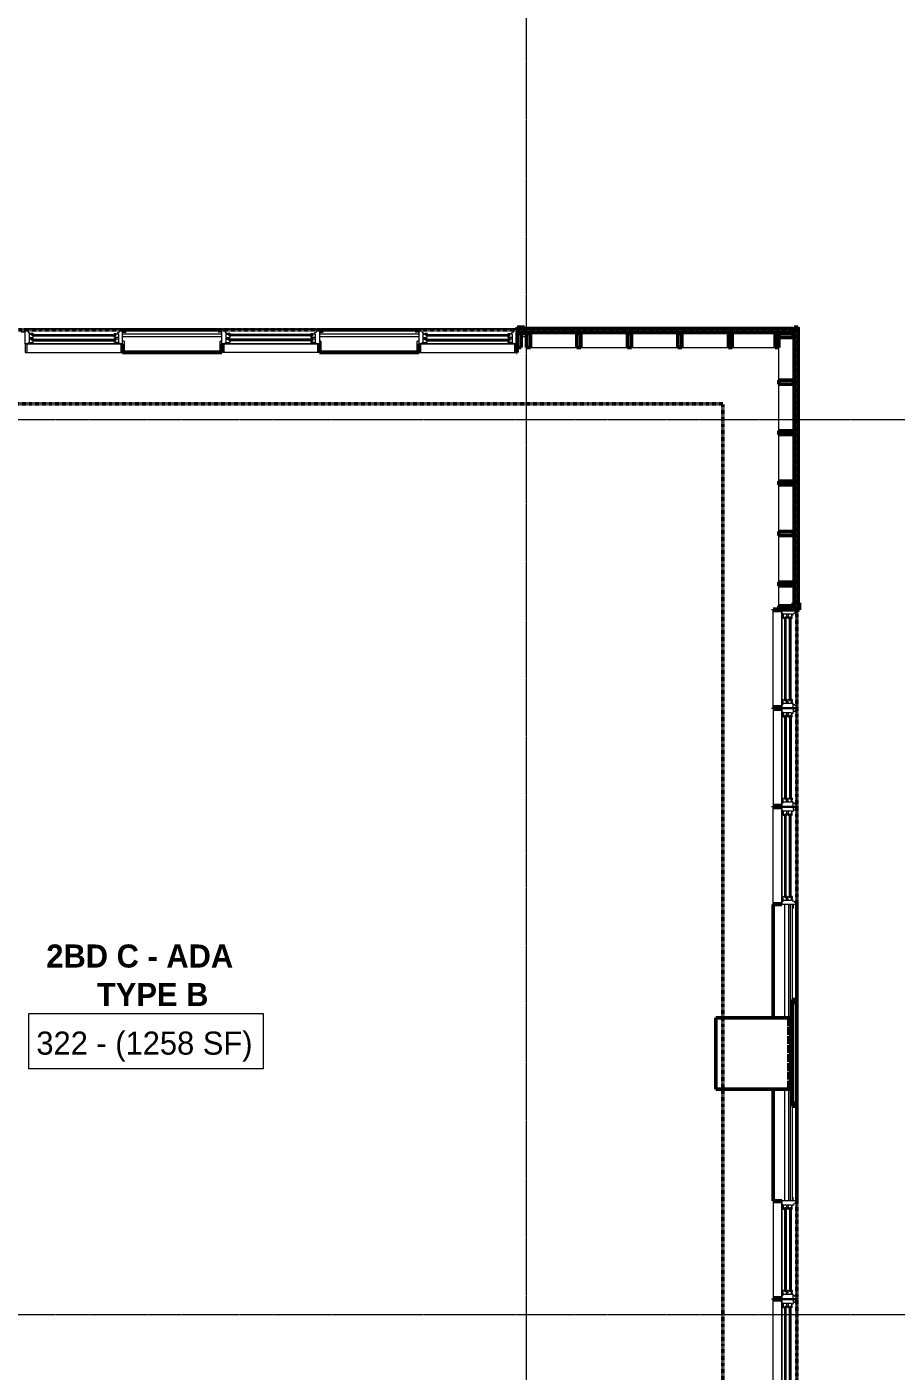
# Model space of a CAD drawing. Header units: inches. Extents: x -4235 to -464, y 9767 to 12463.
# Drawn here: x -2368 to -2029, y 10445 to 10969 of the extents above; entities that cross this region are included whole.
import ezdxf

# ---------------------------------------------------------------- set-up
doc = ezdxf.new("R2010")
doc.units = ezdxf.units.IN
doc.header["$MEASUREMENT"] = 0
doc.linetypes.add('Dash 1_16_', pattern=[0.125, 0.0625, -0.0625])
doc.linetypes.add('Grid Line 1_2_', pattern=[0.875, 0.5, -0.125, 0.125, -0.125])
for name, color, linetype, lineweight in [('A-AREA-IDEN', 2, 'Continuous', 9), ('A-FLOR-3', 192, 'Continuous', 9), ('A-GENM', 5, 'Continuous', 9), ('A-GENM-3', 5, 'Continuous', 50), ('A-GLAZ-1', 151, 'Continuous', 9), ('A-GLAZ-2', 151, 'Continuous', 20), ('A-GLAZ-3', 151, 'Continuous', 50), ('A-GLAZ-CWMG', 51, 'Continuous', 9), ('A-GLAZ-CWMG-1', 51, 'Continuous', 50), ('A-WALL', 113, 'Continuous', 13), ('A-WALL-4', 113, 'Continuous', 50), ('A-WALL-5', 113, 'Continuous', 9), ('C-PROP-LINE-1', 91, 'Dash 1_16_', 50), ('S-GRID-1', 1, 'Grid Line 1_2_', 9)]:
    doc.layers.add(name, color=color, linetype=linetype, lineweight=lineweight)
doc.styles.add('Century Gothic', font='ufonts.com_century-gothic.ttf', dxfattribs={"height": 9})
doc.styles.add('Century Gothic_B', font='GOTHICB.TTF', dxfattribs={"height": 9})

# ---------------------------------------------------------------- blocks, each defined once
blk = doc.blocks.new('Window-Double_Hung-Andersen-400_Series-Tilt_Wash - DOUBLE HUNG - COTTAGE - 3RD FLOOR-2889195-BACKGROUND - 3RD FLOOR')
at = {"layer": 'A-GLAZ-1'}
for p, q in [((-19.01, 4.12), (-18.95, 4.12)), ((-18.95, 2.62), (-19.01, 2.62)), ((-18.95, 4.62), (18.95, 4.62)), ((-18.95, 1.25), (-18.95, 4.62)), ((18.95, 1.25), (-18.95, 1.25)), ((-18.32, 1.25), (-18.32, 4.62)), ((-15.7, 0.12), (15.7, 0.12)), ((18.32, 1.25), (18.32, 4.62)), ((18.95, 4.62), (18.95, 1.25)), ((18.95, 4.12), (19.01, 4.12)), ((19.01, 2.62), (18.95, 2.62)), ((-16.29, 0), (-15.7, 0)), ((-16.29, -0.38), (-15.7, -0.38)), ((-16.29, -1.94), (-15.7, -1.94)), ((-16.29, -2.31), (-15.7, -2.31)), ((-15.82, -0.38), (-15.82, 0)), ((-15.82, -2.31), (-15.82, -1.94)), ((-15.7, 0), (15.7, 0)), ((-15.7, -0.38), (15.7, -0.38)), ((-15.7, -0.5), (15.7, -0.5)), ((-15.7, -1.81), (15.7, -1.81)), ((-15.7, -1.94), (15.7, -1.94)), ((-15.7, -2.31), (15.7, -2.31)), ((-15.7, -2.44), (15.7, -2.44)), ((16.29, 0), (15.7, 0)), ((16.29, -0.38), (15.7, -0.38)), ((16.29, -1.94), (15.7, -1.94)), ((16.29, -2.31), (15.7, -2.31)), ((15.82, -0.38), (15.82, 0)), ((15.82, -2.31), (15.82, -1.94))]:
    blk.add_line(p, q, dxfattribs=at)
at = {"layer": 'A-GLAZ-2'}
for p, q in [((-19.01, 1.25), (19.01, 1.25)), ((-19.01, -4.62), (-19.01, 1.25)), ((-17.67, 0.97), (-18, 1.25)), ((-17.67, 0.97), (-17.67, 0.75)), ((-17.67, 0.75), (-15.86, 0.75)), ((-17.42, -2.56), (-17.42, 0.75)), ((-16.29, -0.5), (-16.29, 0.12)), ((-15.7, 0.12), (-16.29, 0.12)), ((-15.86, 0.75), (-15.7, 0.12)), ((15.86, 0.75), (15.7, 0.12)), ((15.7, 0.12), (16.29, 0.12)), ((17.67, 0.75), (15.86, 0.75)), ((16.29, -0.5), (16.29, 0.12)), ((17.42, -2.56), (17.42, 0.75)), ((17.67, 0.97), (18, 1.25)), ((17.67, 0.97), (17.67, 0.75)), ((19.01, 1.25), (19.01, -4.62)), ((-19.01, -3.25), (-20.51, -3.25)), ((19.01, -4.62), (-19.01, -4.62)), ((-18.2, -3.81), (-17.92, -3.81)), ((-18.2, -4.62), (-18.2, -3.81)), ((-17.92, -3.81), (-17.61, -3)), ((-17.61, -3), (-17.14, -3)), ((-17.42, -0.62), (-16.57, -0.62)), ((-17.42, -1.19), (-15.86, -1.19)), ((-17.42, -2.56), (-16.57, -2.56)), ((-17.14, -3), (-17.14, -2.56)), ((-16.57, -0.5), (-16.57, -0.84)), ((-15.7, -0.5), (-16.57, -0.5)), ((-15.86, -0.84), (-16.57, -0.84)), ((-16.57, -2.44), (-16.57, -2.78)), ((-15.7, -2.44), (-16.57, -2.44)), ((-15.86, -2.78), (-16.57, -2.78)), ((-16.29, -2.44), (-16.29, -1.81)), ((-15.7, -1.81), (-16.29, -1.81)), ((-15.86, -0.84), (-15.7, -0.5)), ((-15.86, -1.19), (-15.7, -1.81)), ((-15.86, -2.78), (-15.7, -2.44)), ((15.86, -0.84), (15.7, -0.5)), ((15.7, -0.5), (16.57, -0.5)), ((15.86, -1.19), (15.7, -1.81)), ((15.7, -1.81), (16.29, -1.81)), ((15.86, -2.78), (15.7, -2.44)), ((15.7, -2.44), (16.57, -2.44)), ((15.86, -0.84), (16.57, -0.84)), ((17.42, -1.19), (15.86, -1.19)), ((15.86, -2.78), (16.57, -2.78)), ((16.29, -2.44), (16.29, -1.81)), ((16.57, -0.5), (16.57, -0.84)), ((17.42, -0.62), (16.57, -0.62)), ((16.57, -2.44), (16.57, -2.78)), ((17.42, -2.56), (16.57, -2.56)), ((17.14, -3), (17.14, -2.56)), ((17.61, -3), (17.14, -3)), ((17.92, -3.81), (17.61, -3)), ((18.2, -3.81), (17.92, -3.81)), ((18.2, -4.62), (18.2, -3.81)), ((19.01, -3.25), (20.51, -3.25))]:
    blk.add_line(p, q, dxfattribs=at)
blk = doc.blocks.new('Perforated Panel at Magic-Pak - hvac panel - 3rd floor-2817260-BACKGROUND - 3RD FLOOR')
at = {"layer": 'A-GLAZ-3'}
for p, q in [((-19.01, -4.56), (19.01, -4.56)), ((19.01, -4.63), (-19.01, -4.63))]:
    blk.add_line(p, q, dxfattribs=at)
blk = doc.blocks.new('Window-Double_Hung-Andersen-400_Series-Tilt_Wash - DOUBLE HUNG - COTTAGE - 3RD FLOOR-2888224-BACKGROUND - 3RD FLOOR')
at = {"layer": 'A-GLAZ-1'}
for p, q in [((-16.29, 2.5), (-15.7, 2.5)), ((-16.29, 2.12), (-15.7, 2.12)), ((-16.29, 0.56), (-15.7, 0.56)), ((-16.29, 0.19), (-15.7, 0.19)), ((-15.82, 2.5), (-15.82, 2.12)), ((-15.82, 0.56), (-15.82, 0.19)), ((-15.7, 2.62), (15.7, 2.62)), ((-15.7, 2.5), (15.7, 2.5)), ((-15.7, 2.12), (15.7, 2.12)), ((-15.7, 2), (15.7, 2)), ((-15.7, 0.69), (15.7, 0.69)), ((-15.7, 0.56), (15.7, 0.56)), ((-15.7, 0.19), (15.7, 0.19)), ((-15.7, 0.06), (15.7, 0.06)), ((16.29, 2.5), (15.7, 2.5)), ((16.29, 2.12), (15.7, 2.12)), ((16.29, 0.56), (15.7, 0.56)), ((16.29, 0.19), (15.7, 0.19)), ((15.82, 2.5), (15.82, 2.12)), ((15.82, 0.56), (15.82, 0.19)), ((-19.01, -2.44), (-18.95, -2.44)), ((-18.95, -3.94), (-19.01, -3.94)), ((18.95, -1.06), (-18.95, -1.06)), ((-18.95, -1.06), (-18.95, -4.44)), ((-18.95, -4.44), (18.95, -4.44)), ((-18.32, -1.06), (-18.32, -4.44)), ((18.32, -1.06), (18.32, -4.44)), ((18.95, -4.44), (18.95, -1.06)), ((18.95, -2.44), (19.01, -2.44)), ((19.01, -3.94), (18.95, -3.94))]:
    blk.add_line(p, q, dxfattribs=at)
at = {"layer": 'A-GLAZ-2'}
for p, q in [((-19.01, 3.44), (-20.51, 3.44)), ((19.01, 4.81), (-19.01, 4.81)), ((-19.01, 4.81), (-19.01, -1.06)), ((-18.2, 4.81), (-18.2, 4)), ((-18.2, 4), (-17.92, 4)), ((-17.92, 4), (-17.61, 3.19)), ((-17.61, 3.19), (-17.14, 3.19)), ((-17.42, 2.75), (-16.57, 2.75)), ((-17.42, 2.75), (-17.42, -0.56)), ((-17.42, 1.37), (-15.86, 1.37)), ((-17.42, 0.81), (-16.57, 0.81)), ((-17.14, 3.19), (-17.14, 2.75)), ((-15.86, 2.97), (-16.57, 2.97)), ((-16.57, 2.62), (-16.57, 2.97)), ((-15.7, 2.62), (-16.57, 2.62)), ((-15.86, 1.03), (-16.57, 1.03)), ((-16.57, 0.69), (-16.57, 1.03)), ((-15.7, 0.69), (-16.57, 0.69)), ((-16.29, 2.62), (-16.29, 2)), ((-15.7, 2), (-16.29, 2)), ((-16.29, 0.69), (-16.29, 0.06)), ((-15.7, 0.06), (-16.29, 0.06)), ((-15.86, 2.97), (-15.7, 2.62)), ((-15.86, 1.37), (-15.7, 2)), ((-15.86, 1.03), (-15.7, 0.69)), ((-15.86, -0.56), (-15.7, 0.06)), ((15.86, 2.97), (15.7, 2.62)), ((15.7, 2.62), (16.57, 2.62)), ((15.7, 2), (16.29, 2)), ((15.86, 1.37), (15.7, 2)), ((15.86, 1.03), (15.7, 0.69)), ((15.7, 0.69), (16.57, 0.69)), ((15.7, 0.06), (16.29, 0.06)), ((15.86, -0.56), (15.7, 0.06)), ((15.86, 2.97), (16.57, 2.97)), ((17.42, 1.37), (15.86, 1.37)), ((15.86, 1.03), (16.57, 1.03)), ((16.29, 2.62), (16.29, 2)), ((16.29, 0.69), (16.29, 0.06)), ((16.57, 2.62), (16.57, 2.97)), ((17.42, 2.75), (16.57, 2.75)), ((16.57, 0.69), (16.57, 1.03)), ((17.42, 0.81), (16.57, 0.81)), ((17.14, 3.19), (17.14, 2.75)), ((17.61, 3.19), (17.14, 3.19)), ((17.42, 2.75), (17.42, -0.56)), ((17.92, 4), (17.61, 3.19)), ((18.2, 4), (17.92, 4)), ((18.2, 4.81), (18.2, 4)), ((19.01, -1.06), (19.01, 4.81)), ((19.01, 3.44), (20.51, 3.44)), ((-19.01, -1.06), (19.01, -1.06)), ((-17.67, -0.78), (-18, -1.06)), ((-17.67, -0.78), (-17.67, -0.56)), ((-17.67, -0.56), (-15.86, -0.56)), ((17.67, -0.56), (15.86, -0.56)), ((17.67, -0.78), (17.67, -0.56)), ((17.67, -0.78), (18, -1.06))]:
    blk.add_line(p, q, dxfattribs=at)
blk = doc.blocks.new('Rectangular Mullion - Stud - Vertical-2193585-BACKGROUND - 3RD FLOOR')
at = {"layer": 'A-GLAZ-CWMG-1'}
for p, q in [((-1.5, -2.75), (-1.5, 2.75)), ((-1.5, 2.75), (0, 2.75)), ((0, 2.75), (0, -2.75)), ((0, -2.75), (-1.5, -2.75))]:
    blk.add_line(p, q, dxfattribs=at)
blk = doc.blocks.new('Rectangular Mullion - Stud - Vertical-2193592-BACKGROUND - 3RD FLOOR')
at = {"layer": 'A-GLAZ-CWMG-1'}
for p, q in [((0, 2.75), (-1.5, 2.75)), ((-1.5, 2.75), (-1.5, -2.75)), ((0, -2.75), (0, 2.75)), ((-1.5, -2.75), (0, -2.75))]:
    blk.add_line(p, q, dxfattribs=at)
blk = doc.blocks.new('Rectangular Mullion - Stud - Base_Head-1740475-BACKGROUND - 3RD FLOOR')
at = {"layer": 'A-GLAZ-CWMG'}
for p, q in [((-2075.11, 12054.04), (-2075.11, 12072.22)), ((-2069.61, 12072.22), (-2069.61, 12054.04))]:
    blk.add_line(p, q, dxfattribs=at)
blk = doc.blocks.new('Rectangular Mullion - Stud - Vertical-2193584-BACKGROUND - 3RD FLOOR')
at = {"layer": 'A-GLAZ-CWMG-1'}
for p, q in [((0, -2.75), (0, 2.75)), ((0, 2.75), (1.5, 2.75)), ((1.5, 2.75), (1.5, -2.75)), ((1.5, -2.75), (0, -2.75))]:
    blk.add_line(p, q, dxfattribs=at)
blk = doc.blocks.new('Rectangular Mullion - Stud - Base_Head-1773364-BACKGROUND - 3RD FLOOR')
at = {"layer": 'A-GLAZ-CWMG'}
for p, q in [((-3859.04, 12048.57), (-3859.04, 12066.75)), ((-3853.54, 12066.75), (-3853.54, 12048.57))]:
    blk.add_line(p, q, dxfattribs=at)
blk = doc.blocks.new('Rectangular Mullion - Stud - Base_Head-V9-BACKGROUND - 3RD FLOOR')
at = {"layer": 'A-GLAZ-CWMG'}
for p, q in [((-2069.42, 10848.39), (-2069.42, 10831.71)), ((-2074.92, 10831.71), (-2074.92, 10844.39))]:
    blk.add_line(p, q, dxfattribs=at)
blk = doc.blocks.new('Rectangular Mullion - Stud - Vertical-2193583-BACKGROUND - 3RD FLOOR')
at = {"layer": 'A-GLAZ-CWMG-1'}
for p, q in [((0, -2.75), (0, 2.75)), ((0, 2.75), (1.5, 2.75)), ((1.5, 2.75), (1.5, -2.75)), ((1.5, -2.75), (0, -2.75))]:
    blk.add_line(p, q, dxfattribs=at)
blk = doc.blocks.new('Rectangular Mullion - Profile_Polycarbonate_right-2704981-BACKGROUND - 3RD FLOOR')
at = {"layer": 'A-GLAZ-CWMG-1'}
for p, q in [((0, 1.29), (-2.75, 1.29)), ((-2.75, 1.29), (-2.75, 0.79)), ((-2.75, 0.79), (-2.5, 0.79)), ((-2.69, 0.85), (-2.69, 1.22)), ((-2.69, 1.22), (-0.06, 1.22)), ((-2.5, 0.85), (-2.69, 0.85)), ((-2.5, 0.79), (-2.5, 0.85)), ((-0.06, 1.22), (-0.06, -1.15)), ((0, -1.21), (0, 1.29)), ((-2.5, -0.79), (-2.75, -0.79)), ((-2.75, -0.79), (-2.75, -1.21)), ((-2.75, -1.21), (0, -1.21)), ((-2.69, -1.15), (-2.69, -0.85)), ((-2.69, -0.85), (-2.5, -0.85)), ((-0.06, -1.15), (-2.69, -1.15)), ((-2.5, -0.85), (-2.5, -0.79))]:
    blk.add_line(p, q, dxfattribs=at)
blk = doc.blocks.new('Rectangular Mullion - Stud - Vertical-2193578-BACKGROUND - 3RD FLOOR')
at = {"layer": 'A-GLAZ-CWMG-1'}
for p, q in [((-1.5, 2.75), (0, 2.75)), ((-1.5, -2.75), (-1.5, 2.75)), ((0, 2.75), (0, -2.75)), ((0, -2.75), (-1.5, -2.75))]:
    blk.add_line(p, q, dxfattribs=at)
blk = doc.blocks.new('Rectangular Mullion - Stud - Vertical-1994785-BACKGROUND - 3RD FLOOR')
at = {"layer": 'A-GLAZ-CWMG-1'}
for p, q in [((-1.5, 2.75), (-1.5, -2.75)), ((0, 2.75), (-1.5, 2.75)), ((0, -2.75), (0, 2.75)), ((-1.5, -2.75), (0, -2.75))]:
    blk.add_line(p, q, dxfattribs=at)
blk = doc.blocks.new('Rectangular Mullion - Stud - Base_Head-1994783-BACKGROUND - 3RD FLOOR')
at = {"layer": 'A-GLAZ-CWMG'}
for p, q in [((-2074.92, 10084.11), (-2074.92, 10065.92)), ((-2069.42, 10065.92), (-2069.42, 10084.11))]:
    blk.add_line(p, q, dxfattribs=at)
blk = doc.blocks.new('Rectangular Mullion - Stud - Base_Head-1741132-BACKGROUND - 3RD FLOOR')
at = {"layer": 'A-GLAZ-CWMG'}
for p, q in [((-3819.61, 12115.84), (-3837.79, 12115.84)), ((-3837.79, 12110.34), (-3819.61, 12110.34))]:
    blk.add_line(p, q, dxfattribs=at)
blk = doc.blocks.new('Rectangular Mullion - Stud - Vertical-2193575-BACKGROUND - 3RD FLOOR')
at = {"layer": 'A-GLAZ-CWMG-1'}
for p, q in [((0, 2.75), (1.5, 2.75)), ((0, -2.75), (0, 2.75)), ((1.5, 2.75), (1.5, -2.75)), ((1.5, -2.75), (0, -2.75))]:
    blk.add_line(p, q, dxfattribs=at)
blk = doc.blocks.new('Rectangular Mullion - Stud - Base_Head-1769174-BACKGROUND - 3RD FLOOR')
at = {"layer": 'A-GLAZ-CWMG'}
for p, q in [((-3409.67, 11086.09), (-3409.67, 11067.91)), ((-3404.17, 11067.91), (-3404.17, 11086.09))]:
    blk.add_line(p, q, dxfattribs=at)
blk = doc.blocks.new('Rectangular Mullion - Stud - Vertical-2193576-BACKGROUND - 3RD FLOOR')
at = {"layer": 'A-GLAZ-CWMG-1'}
for p, q in [((0, 2.75), (1.5, 2.75)), ((0, -2.75), (0, 2.75)), ((1.5, 2.75), (1.5, -2.75)), ((1.5, -2.75), (0, -2.75))]:
    blk.add_line(p, q, dxfattribs=at)
blk = doc.blocks.new('Rectangular Mullion - Profile_Polycarbonate_right-2704915-BACKGROUND - 3RD FLOOR')
at = {"layer": 'A-GLAZ-CWMG-1'}
for p, q in [((0, 1.21), (-2.75, 1.21)), ((-2.75, 1.21), (-2.75, 0.79)), ((-2.75, 0.79), (-2.5, 0.79)), ((-2.69, 0.85), (-2.69, 1.15)), ((-2.69, 1.15), (-0.06, 1.15)), ((-2.5, 0.85), (-2.69, 0.85)), ((-2.5, 0.79), (-2.5, 0.85)), ((-0.06, 1.15), (-0.06, -1.22)), ((0, -1.29), (0, 1.21)), ((-2.5, -0.79), (-2.75, -0.79)), ((-2.75, -0.79), (-2.75, -1.29)), ((-2.75, -1.29), (0, -1.29)), ((-2.69, -1.22), (-2.69, -0.85)), ((-2.69, -0.85), (-2.5, -0.85)), ((-0.06, -1.22), (-2.69, -1.22)), ((-2.5, -0.85), (-2.5, -0.79))]:
    blk.add_line(p, q, dxfattribs=at)
blk = doc.blocks.new('Rectangular Mullion - Stud - Base_Head-1997771-BACKGROUND - 3RD FLOOR')
at = {"layer": 'A-GLAZ-CWMG'}
for p, q in [((-2074.92, 10743.69), (-2074.92, 10751.47)), ((-2069.42, 10751.47), (-2069.42, 10744.94))]:
    blk.add_line(p, q, dxfattribs=at)
blk = doc.blocks.new('Rectangular Mullion - Stud - Base_Head-V8-BACKGROUND - 3RD FLOOR')
at = {"layer": 'A-GLAZ-CWMG'}
for p, q in [((-2074.92, 10005.37), (-2074.92, 9988.69)), ((-2069.42, 9988.69), (-2069.42, 10005.37))]:
    blk.add_line(p, q, dxfattribs=at)
blk = doc.blocks.new('Window-Double_Hung-Andersen-400_Series-Tilt_Wash - DOUBLE HUNG - COTTAGE - 3RD FLOOR-2888628-BACKGROUND - 3RD FLOOR')
at = {"layer": 'A-GLAZ-1'}
for p, q in [((-16.29, 2.31), (-15.7, 2.31)), ((-16.29, 1.94), (-15.7, 1.94)), ((-16.29, 0.37), (-15.7, 0.37)), ((-15.82, 2.31), (-15.82, 1.94)), ((-15.82, 0.37), (-15.82, 0)), ((-15.7, 2.44), (15.7, 2.44)), ((-15.7, 2.31), (15.7, 2.31)), ((-15.7, 1.94), (15.7, 1.94)), ((-15.7, 1.81), (15.7, 1.81)), ((-15.7, 0.5), (15.7, 0.5)), ((-15.7, 0.37), (15.7, 0.37)), ((16.29, 2.31), (15.7, 2.31)), ((16.29, 1.94), (15.7, 1.94)), ((16.29, 0.37), (15.7, 0.37)), ((15.82, 2.31), (15.82, 1.94)), ((15.82, 0.37), (15.82, 0)), ((-19.01, -2.63), (-18.95, -2.63)), ((-18.95, -4.13), (-19.01, -4.13)), ((18.95, -1.25), (-18.95, -1.25)), ((-18.95, -1.25), (-18.95, -4.63)), ((-18.95, -4.63), (18.95, -4.63)), ((-18.32, -1.25), (-18.32, -4.63)), ((-16.29, 0), (-15.7, 0)), ((-15.7, 0), (15.7, 0)), ((-15.7, -0.13), (15.7, -0.13)), ((16.29, 0), (15.7, 0)), ((18.32, -1.25), (18.32, -4.63)), ((18.95, -4.63), (18.95, -1.25)), ((18.95, -2.63), (19.01, -2.63)), ((19.01, -4.13), (18.95, -4.13))]:
    blk.add_line(p, q, dxfattribs=at)
at = {"layer": 'A-GLAZ-2'}
for p, q in [((-19.01, 3.25), (-20.51, 3.25)), ((19.01, 4.62), (-19.01, 4.62)), ((-19.01, 4.62), (-19.01, -1.25)), ((-18.2, 4.62), (-18.2, 3.81)), ((-18.2, 3.81), (-17.92, 3.81)), ((-17.92, 3.81), (-17.61, 3)), ((-17.61, 3), (-17.14, 3)), ((-17.42, 2.56), (-16.57, 2.56)), ((-17.42, 2.56), (-17.42, -0.75)), ((-17.42, 1.19), (-15.86, 1.19)), ((-17.42, 0.62), (-16.57, 0.62)), ((-17.14, 3), (-17.14, 2.56)), ((-15.86, 2.78), (-16.57, 2.78)), ((-16.57, 2.44), (-16.57, 2.78)), ((-15.7, 2.44), (-16.57, 2.44)), ((-15.86, 0.84), (-16.57, 0.84)), ((-16.57, 0.5), (-16.57, 0.84)), ((-15.7, 0.5), (-16.57, 0.5)), ((-16.29, 2.44), (-16.29, 1.81)), ((-15.7, 1.81), (-16.29, 1.81)), ((-16.29, 0.5), (-16.29, -0.13)), ((-15.86, 2.78), (-15.7, 2.44)), ((-15.86, 1.19), (-15.7, 1.81)), ((-15.86, 0.84), (-15.7, 0.5)), ((15.86, 2.78), (15.7, 2.44)), ((15.7, 2.44), (16.57, 2.44)), ((15.7, 1.81), (16.29, 1.81)), ((15.86, 1.19), (15.7, 1.81)), ((15.86, 0.84), (15.7, 0.5)), ((15.7, 0.5), (16.57, 0.5)), ((15.86, 2.78), (16.57, 2.78)), ((17.42, 1.19), (15.86, 1.19)), ((15.86, 0.84), (16.57, 0.84)), ((16.29, 2.44), (16.29, 1.81)), ((16.29, 0.5), (16.29, -0.13)), ((16.57, 2.44), (16.57, 2.78)), ((17.42, 2.56), (16.57, 2.56)), ((16.57, 0.5), (16.57, 0.84)), ((17.42, 0.62), (16.57, 0.62)), ((17.14, 3), (17.14, 2.56)), ((17.61, 3), (17.14, 3)), ((17.42, 2.56), (17.42, -0.75)), ((17.92, 3.81), (17.61, 3)), ((18.2, 3.81), (17.92, 3.81)), ((18.2, 4.62), (18.2, 3.81)), ((19.01, -1.25), (19.01, 4.62)), ((19.01, 3.25), (20.51, 3.25)), ((-19.01, -1.25), (19.01, -1.25)), ((-17.67, -0.97), (-18, -1.25)), ((-17.67, -0.97), (-17.67, -0.75)), ((-17.67, -0.75), (-15.86, -0.75)), ((-15.7, -0.13), (-16.29, -0.13)), ((-15.86, -0.75), (-15.7, -0.13)), ((15.7, -0.13), (16.29, -0.13)), ((15.86, -0.75), (15.7, -0.13)), ((17.67, -0.75), (15.86, -0.75)), ((17.67, -0.97), (17.67, -0.75)), ((17.67, -0.97), (18, -1.25))]:
    blk.add_line(p, q, dxfattribs=at)
blk = doc.blocks.new('Window-Double_Hung-Andersen-400_Series-Tilt_Wash - DOUBLE HUNG - COTTAGE - 3RD FLOOR-2888547-BACKGROUND - 3RD FLOOR')
at = {"layer": 'A-GLAZ-1'}
for p, q in [((-19.01, 3.94), (-18.95, 3.94)), ((-18.95, 2.44), (-19.01, 2.44)), ((-18.95, 4.44), (18.95, 4.44)), ((-18.95, 1.06), (-18.95, 4.44)), ((18.95, 1.06), (-18.95, 1.06)), ((-18.32, 1.06), (-18.32, 4.44)), ((18.32, 1.06), (18.32, 4.44)), ((18.95, 4.44), (18.95, 1.06)), ((18.95, 3.94), (19.01, 3.94)), ((19.01, 2.44), (18.95, 2.44)), ((-16.29, -0.19), (-15.7, -0.19)), ((-16.29, -0.56), (-15.7, -0.56)), ((-16.29, -2.13), (-15.7, -2.13)), ((-16.29, -2.5), (-15.7, -2.5)), ((-15.82, -0.56), (-15.82, -0.19)), ((-15.82, -2.5), (-15.82, -2.13)), ((-15.7, -0.06), (15.7, -0.06)), ((-15.7, -0.19), (15.7, -0.19)), ((-15.7, -0.56), (15.7, -0.56)), ((-15.7, -0.69), (15.7, -0.69)), ((-15.7, -2), (15.7, -2)), ((-15.7, -2.13), (15.7, -2.13)), ((-15.7, -2.5), (15.7, -2.5)), ((-15.7, -2.63), (15.7, -2.63)), ((16.29, -0.19), (15.7, -0.19)), ((16.29, -0.56), (15.7, -0.56)), ((16.29, -2.13), (15.7, -2.13)), ((16.29, -2.5), (15.7, -2.5)), ((15.82, -0.56), (15.82, -0.19)), ((15.82, -2.5), (15.82, -2.13))]:
    blk.add_line(p, q, dxfattribs=at)
at = {"layer": 'A-GLAZ-2'}
for p, q in [((-19.01, 1.06), (19.01, 1.06)), ((-19.01, -4.81), (-19.01, 1.06)), ((-17.67, 0.78), (-18, 1.06)), ((-17.67, 0.78), (-17.67, 0.56)), ((-17.67, 0.56), (-15.86, 0.56)), ((-17.42, -2.75), (-17.42, 0.56)), ((-15.86, 0.56), (-15.7, -0.06)), ((15.86, 0.56), (15.7, -0.06)), ((17.67, 0.56), (15.86, 0.56)), ((17.42, -2.75), (17.42, 0.56)), ((17.67, 0.78), (18, 1.06)), ((17.67, 0.78), (17.67, 0.56)), ((19.01, 1.06), (19.01, -4.81)), ((-19.01, -3.44), (-20.51, -3.44)), ((19.01, -4.81), (-19.01, -4.81)), ((-18.2, -4), (-17.92, -4)), ((-18.2, -4.81), (-18.2, -4)), ((-17.92, -4), (-17.61, -3.19)), ((-17.61, -3.19), (-17.14, -3.19)), ((-17.42, -0.81), (-16.57, -0.81)), ((-17.42, -1.38), (-15.86, -1.38)), ((-17.42, -2.75), (-16.57, -2.75)), ((-17.14, -3.19), (-17.14, -2.75)), ((-16.57, -0.69), (-16.57, -1.03)), ((-15.7, -0.69), (-16.57, -0.69)), ((-15.86, -1.03), (-16.57, -1.03)), ((-16.57, -2.63), (-16.57, -2.97)), ((-15.7, -2.63), (-16.57, -2.63)), ((-15.86, -2.97), (-16.57, -2.97)), ((-16.29, -0.69), (-16.29, -0.06)), ((-15.7, -0.06), (-16.29, -0.06)), ((-16.29, -2.63), (-16.29, -2)), ((-15.7, -2), (-16.29, -2)), ((-15.86, -1.03), (-15.7, -0.69)), ((-15.86, -1.38), (-15.7, -2)), ((-15.86, -2.97), (-15.7, -2.63)), ((15.7, -0.06), (16.29, -0.06)), ((15.86, -1.03), (15.7, -0.69)), ((15.7, -0.69), (16.57, -0.69)), ((15.86, -1.38), (15.7, -2)), ((15.7, -2), (16.29, -2)), ((15.86, -2.97), (15.7, -2.63)), ((15.7, -2.63), (16.57, -2.63)), ((15.86, -1.03), (16.57, -1.03)), ((17.42, -1.38), (15.86, -1.38)), ((15.86, -2.97), (16.57, -2.97)), ((16.29, -0.69), (16.29, -0.06)), ((16.29, -2.63), (16.29, -2)), ((16.57, -0.69), (16.57, -1.03)), ((17.42, -0.81), (16.57, -0.81)), ((16.57, -2.63), (16.57, -2.97)), ((17.42, -2.75), (16.57, -2.75)), ((17.14, -3.19), (17.14, -2.75)), ((17.61, -3.19), (17.14, -3.19)), ((17.92, -4), (17.61, -3.19)), ((18.2, -4), (17.92, -4)), ((18.2, -4.81), (18.2, -4)), ((19.01, -3.44), (20.51, -3.44))]:
    blk.add_line(p, q, dxfattribs=at)
blk = doc.blocks.new('V-Series_EWC4_SPVU_RFA_2015 - 2ND AND 3RD FLOOR-V18-BACKGROUND - 3RD FLOOR')
at = {"layer": 'A-GENM-3'}
for p, q in [((-2070.05, 10277.39), (-2099.49, 10277.39)), ((-2099.49, 10277.39), (-2099.49, 10249.51)), ((-2071.05, 10274.16), (-2071.05, 10276.95)), ((-2071.05, 10276.95), (-2070.05, 10276.95)), ((-2070.05, 10276.95), (-2070.05, 10277.39)), ((-2070.05, 10274.16), (-2071.05, 10274.16)), ((-2071.05, 10270.67), (-2071.05, 10273.66)), ((-2071.05, 10273.66), (-2070.05, 10273.66)), ((-2070.05, 10270.67), (-2071.05, 10270.67)), ((-2071.05, 10267.19), (-2071.05, 10270.17)), ((-2071.05, 10270.17), (-2070.05, 10270.17)), ((-2070.05, 10273.66), (-2070.05, 10274.16)), ((-2070.05, 10270.17), (-2070.05, 10270.67)), ((-2070.05, 10267.19), (-2071.05, 10267.19)), ((-2071.05, 10263.7), (-2071.05, 10266.69)), ((-2071.05, 10266.69), (-2070.05, 10266.69)), ((-2070.05, 10266.69), (-2070.05, 10267.19)), ((-2070.05, 10263.7), (-2071.05, 10263.7)), ((-2071.05, 10260.22), (-2071.05, 10263.2)), ((-2071.05, 10263.2), (-2070.05, 10263.2)), ((-2070.05, 10260.22), (-2071.05, 10260.22)), ((-2071.05, 10256.73), (-2071.05, 10259.72)), ((-2071.05, 10259.72), (-2070.05, 10259.72)), ((-2070.05, 10263.2), (-2070.05, 10263.7)), ((-2070.05, 10259.72), (-2070.05, 10260.22)), ((-2070.05, 10256.73), (-2071.05, 10256.73)), ((-2071.05, 10253.25), (-2071.05, 10256.23)), ((-2071.05, 10256.23), (-2070.05, 10256.23)), ((-2070.05, 10256.23), (-2070.05, 10256.73)), ((-2099.49, 10249.51), (-2070.05, 10249.51)), ((-2070.05, 10253.25), (-2071.05, 10253.25)), ((-2071.05, 10249.95), (-2071.05, 10252.75)), ((-2071.05, 10252.75), (-2070.05, 10252.75)), ((-2070.05, 10249.95), (-2071.05, 10249.95)), ((-2070.05, 10252.75), (-2070.05, 10253.25)), ((-2070.05, 10249.51), (-2070.05, 10249.95))]:
    blk.add_line(p, q, dxfattribs=at)
blk = doc.blocks.new('Family - ___-2835860-BACKGROUND - 3RD FLOOR')
at = {"layer": 'C-PROP-LINE-1'}
for p, q in [((-2067.92, 10851.39), (-3401.42, 10851.39)), ((-2067.92, 9980.19), (-2067.92, 10851.39))]:
    blk.add_line(p, q, dxfattribs=at)
blk = doc.blocks.new('Family - ___-2835903-BACKGROUND - 3RD FLOOR')
at = {"layer": 'C-PROP-LINE-1'}
for p, q in [((-2096.82, 10822.49), (-3400.92, 10822.49)), ((-2096.82, 10009.09), (-2096.82, 10822.49))]:
    blk.add_line(p, q, dxfattribs=at)
blk = doc.blocks.new('Family - ___-2835932-BACKGROUND - 3RD FLOOR')
at = {"layer": 'C-PROP-LINE-1'}
for p, q in [((-2067.92, 10851.39), (-3401.42, 10851.39)), ((-2067.92, 9980.19), (-2067.92, 10851.39))]:
    blk.add_line(p, q, dxfattribs=at)

msp = doc.modelspace()

# ---------------------------------------------------------------- linework, layer by layer
at = {"layer": 'A-AREA-IDEN', "flags": 128}
msp.add_lwpolyline([(-2367.48, 10584.67), (-2275.99, 10584.67), (-2275.99, 10563.17), (-2367.48, 10563.17)], close=True, dxfattribs=at)
at = {"layer": 'A-FLOR-3'}
msp.add_line((-2173.34, 10848.64), (-2175.44, 10848.64), dxfattribs=at)
at = {"layer": 'A-WALL'}
for p, q in [((-2292.14, 10851.14), (-2330.91, 10851.14)), ((-2292.14, 10849.64), (-2330.91, 10849.64)), ((-2292.14, 10848.64), (-2330.91, 10848.64)), ((-2330.29, 10846.95), (-2330.91, 10846.95)), ((-2330.29, 10846.95), (-2330.29, 10843.14)), ((-2292.76, 10843.14), (-2292.76, 10846.95)), ((-2292.14, 10846.95), (-2292.76, 10846.95)), ((-2215.34, 10851.14), (-2254.11, 10851.14)), ((-2215.34, 10849.64), (-2254.11, 10849.64)), ((-2215.34, 10848.64), (-2254.11, 10848.64)), ((-2253.49, 10846.95), (-2254.11, 10846.95)), ((-2253.49, 10846.95), (-2253.49, 10843.14)), ((-2215.96, 10843.14), (-2215.96, 10846.95)), ((-2215.34, 10846.95), (-2215.96, 10846.95)), ((-2176.94, 10851.14), (-2177.31, 10851.14)), ((-2330.29, 10843.14), (-2292.76, 10843.14)), ((-2253.49, 10843.14), (-2215.96, 10843.14)), ((-2068.17, 10742), (-2068.17, 10742.38)), ((-2071.05, 10703.6), (-2071.05, 10703.98)), ((-2070.42, 10703.6), (-2070.42, 10703.98)), ((-2069.67, 10703.6), (-2069.67, 10703.98)), ((-2068.17, 10703.6), (-2068.17, 10703.98)), ((-2072.55, 10665.2), (-2072.55, 10665.58)), ((-2071.05, 10665.2), (-2071.05, 10665.58)), ((-2070.42, 10665.2), (-2070.42, 10665.58)), ((-2069.67, 10665.2), (-2069.67, 10665.58)), ((-2068.17, 10665.2), (-2068.17, 10665.58)), ((-2071.05, 10583.06), (-2071.05, 10627.18)), ((-2070.42, 10583.06), (-2070.42, 10627.18)), ((-2069.67, 10590.15), (-2069.67, 10627.18)), ((-2068.17, 10590.15), (-2068.17, 10627.18)), ((-2071.05, 10511.6), (-2071.05, 10555.19)), ((-2070.42, 10511.6), (-2070.42, 10555.19)), ((-2069.67, 10511.6), (-2069.67, 10548.63)), ((-2068.17, 10511.6), (-2068.17, 10548.63)), ((-2072.55, 10473.2), (-2072.55, 10473.58)), ((-2071.05, 10473.2), (-2071.05, 10473.58)), ((-2070.42, 10473.2), (-2070.42, 10473.58)), ((-2069.67, 10473.2), (-2069.67, 10473.58)), ((-2068.17, 10473.2), (-2068.17, 10473.58))]:
    msp.add_line(p, q, dxfattribs=at)
at = {"layer": 'A-WALL-4'}
for p, q in [((-2069.49, 10851.89), (-2176.87, 10851.89)), ((-2176.87, 10851.89), (-2176.87, 10850.31)), ((-2069.49, 10850.31), (-2069.49, 10851.89)), ((-2067.42, 10852.33), (-2069, 10852.33)), ((-2069, 10852.33), (-2069, 10742.25)), ((-2067.42, 10742.25), (-2067.42, 10852.33)), ((-2292.14, 10851.39), (-2330.91, 10851.39)), ((-2215.34, 10851.39), (-2254.11, 10851.39)), ((-2176.94, 10851.39), (-2177.31, 10851.39)), ((-2176.94, 10842.51), (-2176.94, 10851.39)), ((-2176.87, 10850.31), (-2069.49, 10850.31)), ((-2330.91, 10845.89), (-2330.91, 10842.51)), ((-2330.91, 10842.51), (-2292.14, 10842.51)), ((-2292.14, 10842.51), (-2292.14, 10845.89)), ((-2254.11, 10845.89), (-2254.11, 10842.51)), ((-2254.11, 10842.51), (-2215.34, 10842.51)), ((-2215.34, 10842.51), (-2215.34, 10845.89)), ((-2177.31, 10845.89), (-2177.31, 10842.51)), ((-2177.31, 10842.51), (-2176.94, 10842.51)), ((-2077.17, 10742.38), (-2077.17, 10742)), ((-2067.92, 10742.38), (-2077.17, 10742.38)), ((-2077.17, 10742), (-2073.8, 10742)), ((-2069, 10742.25), (-2067.42, 10742.25)), ((-2067.92, 10742), (-2067.92, 10742.38)), ((-2077.17, 10703.98), (-2077.17, 10703.6)), ((-2073.8, 10703.98), (-2077.17, 10703.98)), ((-2077.17, 10703.6), (-2073.8, 10703.6)), ((-2067.92, 10703.6), (-2067.92, 10703.98)), ((-2077.17, 10665.58), (-2077.17, 10665.2)), ((-2073.8, 10665.58), (-2077.17, 10665.58)), ((-2077.17, 10665.2), (-2073.8, 10665.2)), ((-2067.92, 10665.2), (-2067.92, 10665.58)), ((-2077.17, 10627.18), (-2077.17, 10583.06)), ((-2073.8, 10627.18), (-2077.17, 10627.18)), ((-2067.92, 10588.4), (-2067.92, 10627.18)), ((-2069.67, 10548.63), (-2069.67, 10590.15)), ((-2069.67, 10590.15), (-2068.17, 10590.15)), ((-2068.17, 10590.15), (-2068.17, 10588.4)), ((-2068.17, 10588.4), (-2067.92, 10588.4)), ((-2077.17, 10583.06), (-2070.05, 10583.06)), ((-2070.05, 10583.06), (-2070.05, 10555.19)), ((-2070.05, 10555.19), (-2077.17, 10555.19)), ((-2077.17, 10555.19), (-2077.17, 10511.6)), ((-2068.17, 10548.63), (-2069.67, 10548.63)), ((-2067.92, 10550.38), (-2068.17, 10550.38)), ((-2068.17, 10550.38), (-2068.17, 10548.63)), ((-2067.92, 10511.6), (-2067.92, 10550.38)), ((-2077.17, 10511.6), (-2073.8, 10511.6)), ((-2077.17, 10473.58), (-2077.17, 10473.2)), ((-2073.8, 10473.58), (-2077.17, 10473.58)), ((-2077.17, 10473.2), (-2073.8, 10473.2)), ((-2067.92, 10473.2), (-2067.92, 10473.58))]:
    msp.add_line(p, q, dxfattribs=at)
at = {"layer": 'A-WALL-5'}
for p, q in [((-2330.91, 10842.51), (-2330.97, 10842.51)), ((-2292.07, 10842.51), (-2292.14, 10842.51)), ((-2254.11, 10842.51), (-2254.17, 10842.51)), ((-2215.27, 10842.51), (-2215.34, 10842.51)), ((-2177.31, 10842.51), (-2177.37, 10842.51)), ((-2077.17, 10741.94), (-2077.17, 10742)), ((-2077.17, 10703.98), (-2077.17, 10704.04)), ((-2077.17, 10703.54), (-2077.17, 10703.6)), ((-2072.55, 10703.6), (-2072.55, 10703.98)), ((-2077.17, 10665.58), (-2077.17, 10665.64)), ((-2077.17, 10665.14), (-2077.17, 10665.2)), ((-2077.17, 10627.18), (-2077.17, 10627.24)), ((-2072.55, 10583.06), (-2072.55, 10627.18)), ((-2072.55, 10511.6), (-2072.55, 10555.19)), ((-2077.17, 10511.54), (-2077.17, 10511.6)), ((-2077.17, 10473.58), (-2077.17, 10473.64)), ((-2077.17, 10473.14), (-2077.17, 10473.2))]:
    msp.add_line(p, q, dxfattribs=at)
at = {"layer": 'S-GRID-1'}
for p, q in [((-2173.32, 9836.18), (-2173.32, 12413.74)), ((-464.45, 10816.19), (-4185.7, 10816.19)), ((-464.45, 10467.19), (-4185.7, 10467.19))]:
    msp.add_line(p, q, dxfattribs=at)

# ---------------------------------------------------------------- block references
at = {"layer": 'A-GENM'}
msp.add_blockref('V-Series_EWC4_SPVU_RFA_2015 - 2ND AND 3RD FLOOR-V18-BACKGROUND - 3RD FLOOR', (0, 305.68), dxfattribs=at)
at = {"layer": 'A-GLAZ-1'}
for p in [(-2349.92, 10846.95), (-2196.32, 10846.95)]:
    msp.add_blockref('Window-Double_Hung-Andersen-400_Series-Tilt_Wash - DOUBLE HUNG - COTTAGE - 3RD FLOOR-2888224-BACKGROUND - 3RD FLOOR', p, dxfattribs=at)
for name, p, rotation in [('Window-Double_Hung-Andersen-400_Series-Tilt_Wash - DOUBLE HUNG - COTTAGE - 3RD FLOOR-2888547-BACKGROUND - 3RD FLOOR', (-2273.12, 10846.95), 180), ('Window-Double_Hung-Andersen-400_Series-Tilt_Wash - DOUBLE HUNG - COTTAGE - 3RD FLOOR-2889195-BACKGROUND - 3RD FLOOR', (-2072.55, 10722.99), 89.99999999999991), ('Window-Double_Hung-Andersen-400_Series-Tilt_Wash - DOUBLE HUNG - COTTAGE - 3RD FLOOR-2888628-BACKGROUND - 3RD FLOOR', (-2072.55, 10684.59), 269.9999999999999), ('Window-Double_Hung-Andersen-400_Series-Tilt_Wash - DOUBLE HUNG - COTTAGE - 3RD FLOOR-2889195-BACKGROUND - 3RD FLOOR', (-2072.55, 10646.19), 89.99999999999991), ('Perforated Panel at Magic-Pak - hvac panel - 3rd floor-2817260-BACKGROUND - 3RD FLOOR', (-2072.55, 10569.39), 89.99999999999991), ('Window-Double_Hung-Andersen-400_Series-Tilt_Wash - DOUBLE HUNG - COTTAGE - 3RD FLOOR-2888628-BACKGROUND - 3RD FLOOR', (-2072.55, 10492.59), 269.9999999999999), ('Window-Double_Hung-Andersen-400_Series-Tilt_Wash - DOUBLE HUNG - COTTAGE - 3RD FLOOR-2889195-BACKGROUND - 3RD FLOOR', (-2072.55, 10454.19), 89.99999999999991)]:
    msp.add_blockref(name, p, dxfattribs=dict(at, rotation=rotation))
at = {"layer": 'A-GLAZ-CWMG'}
for name, p, rotation in [('Rectangular Mullion - Profile_Polycarbonate_right-2704915-BACKGROUND - 3RD FLOOR', (-2176.94, 10851.1), 180), ('Rectangular Mullion - Stud - Vertical-1994785-BACKGROUND - 3RD FLOOR', (-2176.94, 10847.14), 180), ('Rectangular Mullion - Stud - Base_Head-1994783-BACKGROUND - 3RD FLOOR', (7912.27, 12919.31), 89.999999999999), ('Rectangular Mullion - Stud - Base_Head-1769174-BACKGROUND - 3RD FLOOR', (8973.3, 14254.06), 89.99999999998411), ('Rectangular Mullion - Stud - Base_Head-V8-BACKGROUND - 3RD FLOOR', (7912.27, 12919.31), 90.00000000000297), ('Rectangular Mullion - Stud - Base_Head-1773364-BACKGROUND - 3RD FLOOR', (-5928.46, 22878.77), 180), ('Rectangular Mullion - Stud - Vertical-2193592-BACKGROUND - 3RD FLOOR', (-2072.17, 10742.19), 270.0000000000072), ('Rectangular Mullion - Profile_Polycarbonate_right-2704981-BACKGROUND - 3RD FLOOR', (-2068.21, 10742.19), 270.0000000000089)]:
    msp.add_blockref(name, p, dxfattribs=dict(at, rotation=rotation))
at = {"layer": 'A-GLAZ-CWMG', "extrusion": (0, 0, -1)}
for name, p, rotation in [('Rectangular Mullion - Stud - Vertical-2193575-BACKGROUND - 3RD FLOOR', (2173.34, 10847.14), 180), ('Rectangular Mullion - Stud - Vertical-2193575-BACKGROUND - 3RD FLOOR', (2153.66, 10847.14), 180), ('Rectangular Mullion - Stud - Vertical-2193575-BACKGROUND - 3RD FLOOR', (2133.97, 10847.14), 180), ('Rectangular Mullion - Stud - Vertical-2193576-BACKGROUND - 3RD FLOOR', (2114.29, 10847.14), 180), ('Rectangular Mullion - Stud - Vertical-2193576-BACKGROUND - 3RD FLOOR', (2094.61, 10847.14), 180), ('Rectangular Mullion - Stud - Vertical-2193578-BACKGROUND - 3RD FLOOR', (2074.92, 10847.14), 180), ('Rectangular Mullion - Stud - Vertical-2193585-BACKGROUND - 3RD FLOOR', (2072.17, 10849.89), 89.99999999999284), ('Rectangular Mullion - Stud - Vertical-2193583-BACKGROUND - 3RD FLOOR', (2072.17, 10830.21), 89.99999999999284), ('Rectangular Mullion - Stud - Vertical-2193583-BACKGROUND - 3RD FLOOR', (2072.17, 10810.52), 89.99999999999284), ('Rectangular Mullion - Stud - Vertical-2193584-BACKGROUND - 3RD FLOOR', (2072.17, 10790.84), 89.99999999999284), ('Rectangular Mullion - Stud - Vertical-2193584-BACKGROUND - 3RD FLOOR', (2072.17, 10771.16), 89.99999999999284), ('Rectangular Mullion - Stud - Vertical-2193584-BACKGROUND - 3RD FLOOR', (2072.17, 10751.47), 89.99999999999284)]:
    msp.add_blockref(name, p, dxfattribs=dict(at, rotation=rotation))
at = {"layer": 'A-GLAZ-CWMG'}
for name, p in [('Rectangular Mullion - Stud - Base_Head-1741132-BACKGROUND - 3RD FLOOR', (1685.63, -1265.95)), ('Rectangular Mullion - Stud - Base_Head-1741132-BACKGROUND - 3RD FLOOR', (1705.32, -1265.95)), ('Rectangular Mullion - Stud - Base_Head-V9-BACKGROUND - 3RD FLOOR', (0, 0)), ('Rectangular Mullion - Stud - Base_Head-1740475-BACKGROUND - 3RD FLOOR', (0.19, -1261.7)), ('Rectangular Mullion - Stud - Base_Head-1740475-BACKGROUND - 3RD FLOOR', (0.19, -1281.38)), ('Rectangular Mullion - Stud - Base_Head-1740475-BACKGROUND - 3RD FLOOR', (0.19, -1301.07)), ('Rectangular Mullion - Stud - Base_Head-1997771-BACKGROUND - 3RD FLOOR', (0, 0))]:
    msp.add_blockref(name, p, dxfattribs=at)
at = {"layer": 'C-PROP-LINE-1'}
for name in ['Family - ___-2835860-BACKGROUND - 3RD FLOOR', 'Family - ___-2835932-BACKGROUND - 3RD FLOOR', 'Family - ___-2835903-BACKGROUND - 3RD FLOOR']:
    msp.add_blockref(name, (0, 0), dxfattribs=at)

# ---------------------------------------------------------------- texts
at = {"layer": 'A-AREA-IDEN', "char_height": 9, "attachment_point": 1}
for s, insert, width, style in [('2BD C - ADA', (-2360.61, 10611.64), 93.93, 'Century Gothic_B'), ('TYPE B', (-2340.86, 10596.64), 46.359, 'Century Gothic_B'), ('322 - (1258 SF)', (-2364.48, 10577.67), 103.323, 'Century Gothic')]:
    msp.add_mtext(s, dxfattribs=dict(at, insert=insert, width=width, style=style))

doc.saveas('drawing.dxf')
